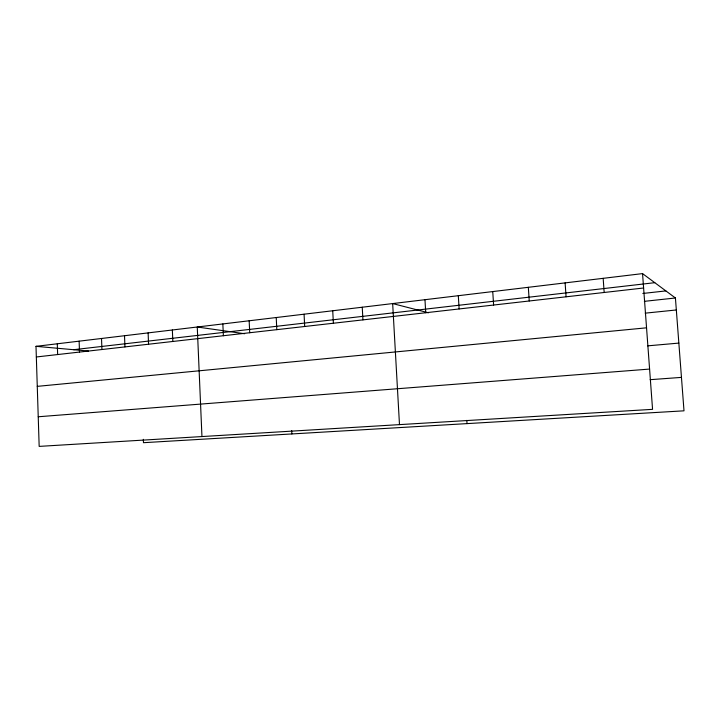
<?xml version="1.0" encoding="UTF-8"?>
<svg xmlns="http://www.w3.org/2000/svg" width="720" height="720" viewBox="0 0 720 720"><rect width="100%" height="100%" fill="white"/><g stroke="black" fill="none" stroke-linecap="round" stroke-linejoin="round"><path stroke-width="1.08" d="M642.546 273.609L652.563 409.338L39.168 446.391L36 346.338L642.546 273.609L675.423 297.99L684 410.823L143.469 442.692L143.334 439.326M73.629 349.704L654.777 282.681M36.333 356.976L643.608 288M642.843 293.463L665.874 290.907M644.346 301.338L675.423 297.99M645.219 313.155L676.341 309.969M37.269 386.361L646.551 327.816M647.631 345.852L678.852 343.098M38.223 416.763L649.593 369.072M650.133 379.683L681.462 377.388M36 346.338L88.479 351.036M244.611 333.738L197.262 327.006L201.951 436.563M428.472 312.795L392.661 303.57L399.483 424.629M603.162 278.334L604.17 292.482M565.119 282.888L566.073 296.802M528.336 287.307L529.236 300.987M492.75 291.573L493.605 305.037M466.839 420.363L467.037 423.612M458.316 295.695L459.126 308.952M424.971 299.7L425.736 312.741M362.25 307.215L362.934 319.878M332.73 310.761L333.387 323.235M304.074 314.199L304.686 326.493M291.69 430.596L291.861 433.944M276.228 317.538L276.813 329.661M249.165 320.778L249.714 332.739M222.849 323.937L223.38 335.727M172.359 329.985L172.827 341.469M148.122 332.892L148.563 344.223M124.515 335.727L124.938 346.905M101.529 338.481L101.925 349.524M79.128 341.172L79.506 352.071M57.294 343.791L57.645 354.555"/></g></svg>
